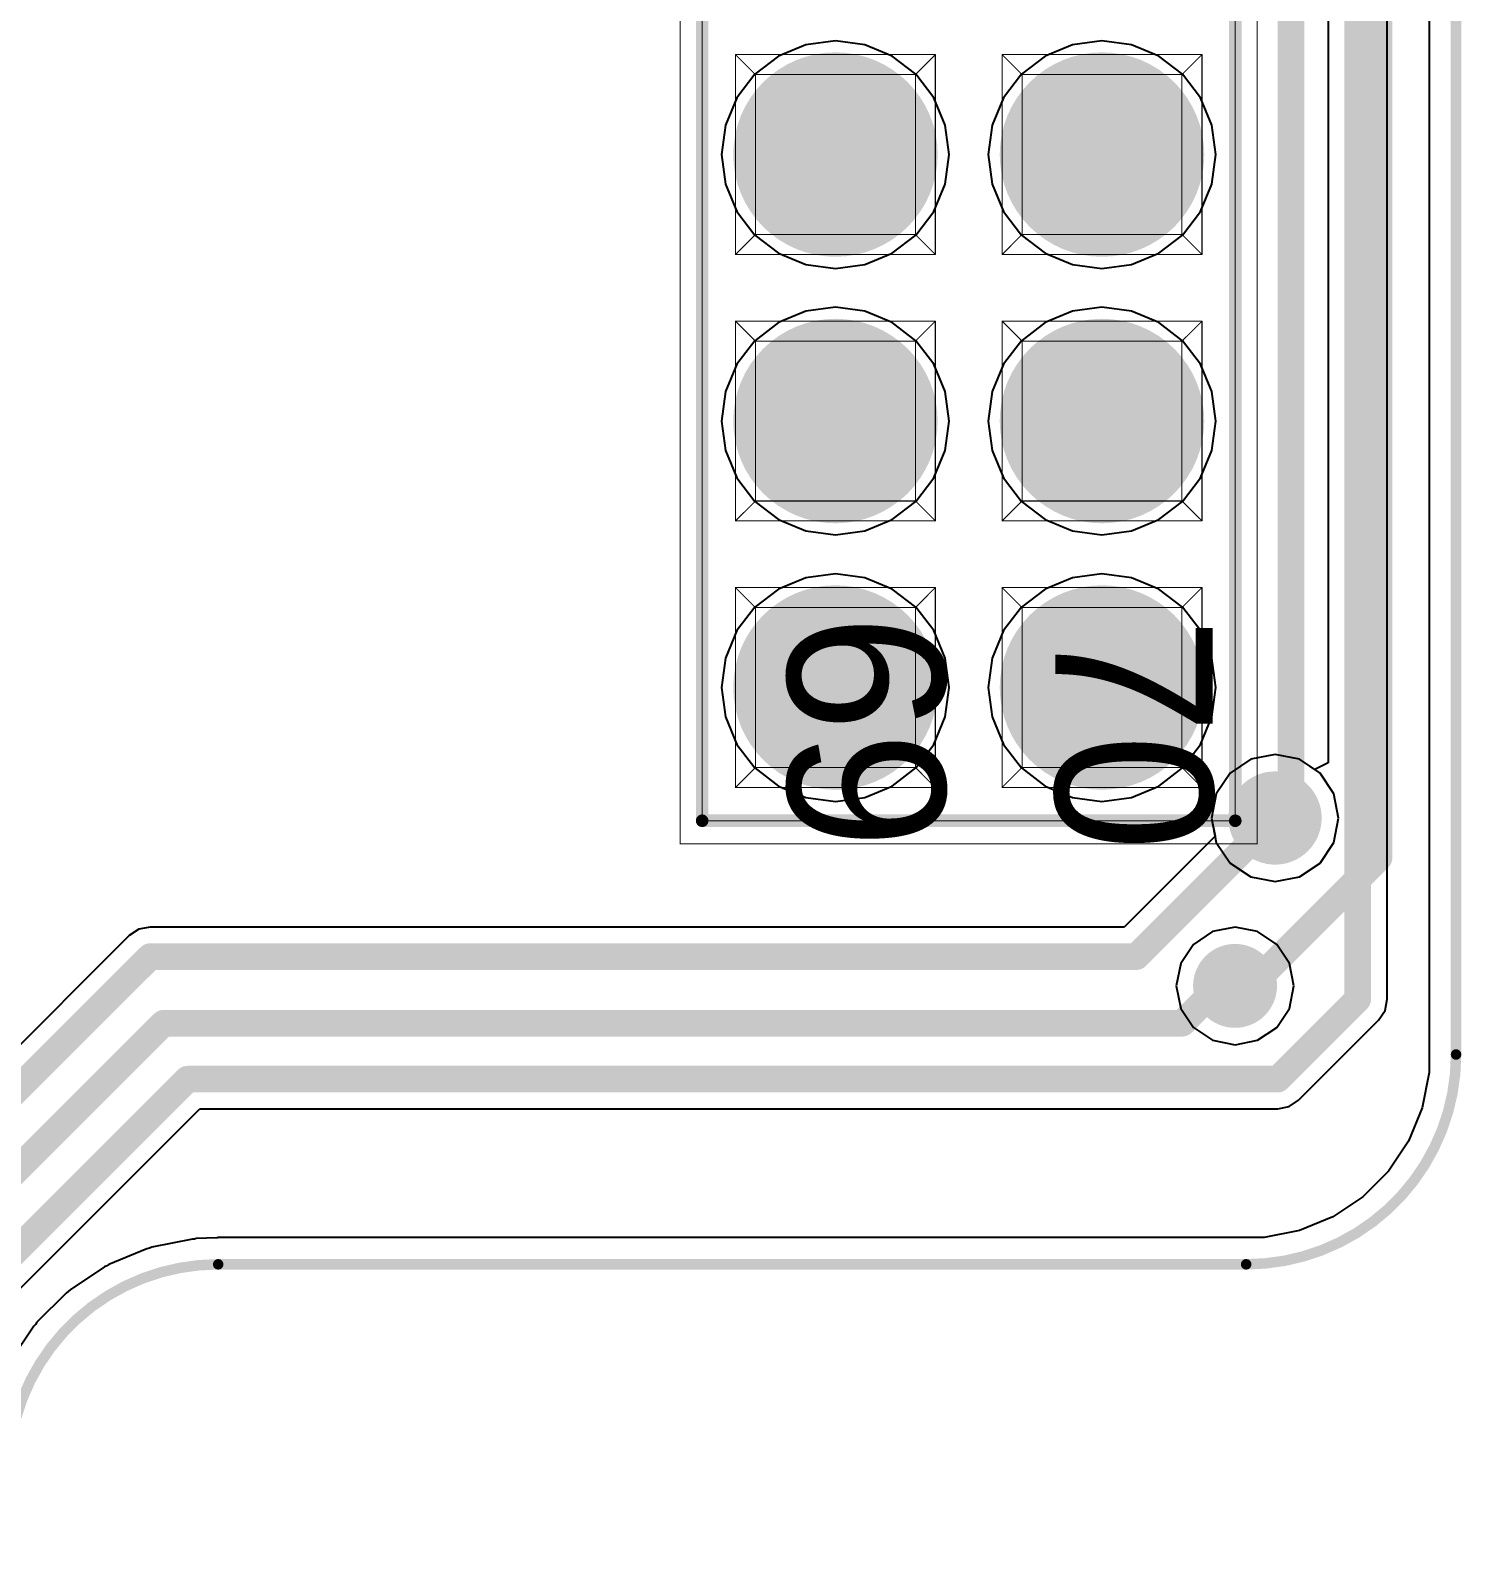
# Model space of a CAD drawing. Header units: millimetres. Extents: x 307 to 423, y 231 to 400.
# Drawn here: x 395.32 to 408.95, y 237.59 to 252.22 of the extents above; entities that cross this region are included whole.
import ezdxf

# ---------------------------------------------------------------- set-up
doc = ezdxf.new("R2010")
doc.units = ezdxf.units.MM
for name, color, linetype in [('BottomLayer', 5, 'Continuous'), ('BottomSolder', 6, 'Continuous'), ('Mechanical1', 6, 'Continuous'), ('Mechanical14', 56, 'Continuous'), ('Mechanical16', 56, 'Continuous'), ('MidLayer1', 16, 'Continuous'), ('MidLayer2', 76, 'Continuous'), ('MultiLayer', 9, 'Continuous'), ('PadHoleLayer', 156, 'Continuous'), ('TopLayer', 1, 'Continuous'), ('TopOverlay', 2, 'Continuous'), ('TopSolder', 216, 'Continuous'), ('ViaHoleLayer', 16, 'Continuous')]:
    doc.layers.add(name, color=color, linetype=linetype)

# ---------------------------------------------------------------- blocks, each defined once
blk = doc.blocks.new('CON_SAMTEC_TSW_135_07_X_D_467')
at = {"layer": 'BottomLayer', "const_width": 0.925}
for points in [[(37.638, 1.27, 1), (38.562, 1.27, 1)], [(40.178, 1.27, 1), (41.102, 1.27, 1)], [(42.718, 1.27, 1), (43.642, 1.27, 1)], [(37.638, -1.27, 1), (38.562, -1.27, 1)], [(40.178, -1.27, 1), (41.102, -1.27, 1)], [(42.718, -1.27, 1), (43.642, -1.27, 1)]]:
    blk.add_lwpolyline(points, format="xyb", close=True, dxfattribs=at)
at = {"layer": 'BottomSolder', "const_width": 0.975}
for points in [[(37.613, 1.27, 1), (38.587, 1.27, 1)], [(40.153, 1.27, 1), (41.127, 1.27, 1)], [(42.693, 1.27, 1), (43.667, 1.27, 1)], [(37.613, -1.27, 1), (38.587, -1.27, 1)], [(40.153, -1.27, 1), (41.127, -1.27, 1)], [(42.693, -1.27, 1), (43.667, -1.27, 1)]]:
    blk.add_lwpolyline(points, format="xyb", close=True, dxfattribs=at)
at = {"layer": 'Mechanical14', "const_width": 0.01}
for points in [[(44.45, 2.54), (-44.45, 2.54)], [(44.45, -2.54), (44.45, 2.54)], [(37.147, 0.318), (37.147, 2.223)], [(39.053, 2.223), (37.147, 2.223)], [(37.338, 2.032), (37.147, 2.223)], [(38.862, 2.032), (39.053, 2.223)], [(39.053, 0.318), (39.053, 2.223)], [(39.688, 0.318), (39.688, 2.223)], [(39.878, 2.032), (39.688, 2.223)], [(41.592, 2.223), (39.688, 2.223)], [(41.402, 2.032), (41.592, 2.223)], [(41.592, 0.318), (41.592, 2.223)], [(42.227, 0.318), (42.227, 2.223)], [(44.133, 2.223), (42.227, 2.223)], [(42.418, 2.032), (42.227, 2.223)], [(43.942, 2.032), (44.133, 2.223)], [(44.133, 0.318), (44.133, 2.223)], [(37.338, 0.508), (37.338, 2.032)], [(38.862, 2.032), (37.338, 2.032)], [(38.862, 0.508), (38.862, 2.032)], [(41.402, 2.032), (39.878, 2.032)], [(39.878, 0.508), (39.878, 2.032)], [(41.402, 0.508), (41.402, 2.032)], [(43.942, 2.032), (42.418, 2.032)], [(42.418, 0.508), (42.418, 2.032)], [(43.942, 0.508), (43.942, 2.032)], [(37.147, 0.318), (37.338, 0.508)], [(38.862, 0.508), (37.338, 0.508)], [(39.053, 0.318), (38.862, 0.508)], [(39.688, 0.318), (39.878, 0.508)], [(41.402, 0.508), (39.878, 0.508)], [(41.592, 0.318), (41.402, 0.508)], [(42.227, 0.318), (42.418, 0.508)], [(43.942, 0.508), (42.418, 0.508)], [(44.133, 0.318), (43.942, 0.508)], [(39.053, 0.318), (37.147, 0.318)], [(41.592, 0.318), (39.688, 0.318)], [(44.133, 0.318), (42.227, 0.318)], [(37.147, -2.223), (37.147, -0.318)], [(37.338, -0.508), (37.147, -0.318)], [(39.053, -0.318), (37.147, -0.318)], [(38.862, -0.508), (39.053, -0.318)], [(39.053, -2.223), (39.053, -0.318)], [(39.688, -2.223), (39.688, -0.318)], [(39.878, -0.508), (39.688, -0.318)], [(41.592, -0.318), (39.688, -0.318)], [(41.402, -0.508), (41.592, -0.318)], [(41.592, -2.223), (41.592, -0.318)], [(42.227, -2.223), (42.227, -0.318)], [(42.418, -0.508), (42.227, -0.318)], [(44.133, -0.318), (42.227, -0.318)], [(43.942, -0.508), (44.133, -0.318)], [(44.133, -2.223), (44.133, -0.318)], [(37.338, -2.032), (37.338, -0.508)], [(38.862, -0.508), (37.338, -0.508)], [(38.862, -2.032), (38.862, -0.508)], [(41.402, -0.508), (39.878, -0.508)], [(39.878, -2.032), (39.878, -0.508)], [(41.402, -2.032), (41.402, -0.508)], [(42.418, -2.032), (42.418, -0.508)], [(43.942, -0.508), (42.418, -0.508)], [(43.942, -2.032), (43.942, -0.508)], [(37.147, -2.223), (37.338, -2.032)], [(38.862, -2.032), (37.338, -2.032)], [(39.053, -2.223), (38.862, -2.032)], [(39.688, -2.223), (39.878, -2.032)], [(41.402, -2.032), (39.878, -2.032)], [(41.592, -2.223), (41.402, -2.032)], [(42.227, -2.223), (42.418, -2.032)], [(43.942, -2.032), (42.418, -2.032)], [(44.133, -2.223), (43.942, -2.032)], [(39.053, -2.223), (37.147, -2.223)], [(41.592, -2.223), (39.688, -2.223)], [(44.133, -2.223), (42.227, -2.223)], [(44.45, -2.54), (-44.45, -2.54)]]:
    blk.add_lwpolyline(points, dxfattribs=at)
at = {"layer": 'Mechanical14', "const_width": 0.005}
for points in [[(44.448, 2.54, 1), (44.452, 2.54, 1)], [(44.448, 2.54, 1), (44.452, 2.54, 1)], [(37.145, 2.223, 1), (37.15, 2.223, 1)], [(37.145, 2.223, 1), (37.15, 2.223, 1)], [(37.145, 2.223, 1), (37.15, 2.223, 1)], [(39.05, 2.223, 1), (39.055, 2.223, 1)], [(39.05, 2.223, 1), (39.055, 2.223, 1)], [(39.05, 2.223, 1), (39.055, 2.223, 1)], [(39.685, 2.223, 1), (39.69, 2.223, 1)], [(39.685, 2.223, 1), (39.69, 2.223, 1)], [(39.685, 2.223, 1), (39.69, 2.223, 1)], [(41.59, 2.223, 1), (41.595, 2.223, 1)], [(41.59, 2.223, 1), (41.595, 2.223, 1)], [(41.59, 2.223, 1), (41.595, 2.223, 1)], [(42.225, 2.223, 1), (42.23, 2.223, 1)], [(42.225, 2.223, 1), (42.23, 2.223, 1)], [(42.225, 2.223, 1), (42.23, 2.223, 1)], [(44.13, 2.223, 1), (44.135, 2.223, 1)], [(44.13, 2.223, 1), (44.135, 2.223, 1)], [(44.13, 2.223, 1), (44.135, 2.223, 1)], [(37.336, 2.032, 1), (37.34, 2.032, 1)], [(37.336, 2.032, 1), (37.34, 2.032, 1)], [(37.336, 2.032, 1), (37.34, 2.032, 1)], [(38.86, 2.032, 1), (38.864, 2.032, 1)], [(38.86, 2.032, 1), (38.864, 2.032, 1)], [(38.86, 2.032, 1), (38.864, 2.032, 1)], [(39.876, 2.032, 1), (39.88, 2.032, 1)], [(39.876, 2.032, 1), (39.88, 2.032, 1)], [(39.876, 2.032, 1), (39.88, 2.032, 1)], [(41.4, 2.032, 1), (41.404, 2.032, 1)], [(41.4, 2.032, 1), (41.404, 2.032, 1)], [(41.4, 2.032, 1), (41.404, 2.032, 1)], [(42.416, 2.032, 1), (42.42, 2.032, 1)], [(42.416, 2.032, 1), (42.42, 2.032, 1)], [(42.416, 2.032, 1), (42.42, 2.032, 1)], [(43.94, 2.032, 1), (43.944, 2.032, 1)], [(43.94, 2.032, 1), (43.944, 2.032, 1)], [(43.94, 2.032, 1), (43.944, 2.032, 1)], [(37.336, 0.508, 1), (37.34, 0.508, 1)], [(37.336, 0.508, 1), (37.34, 0.508, 1)], [(37.336, 0.508, 1), (37.34, 0.508, 1)], [(38.86, 0.508, 1), (38.864, 0.508, 1)], [(38.86, 0.508, 1), (38.864, 0.508, 1)], [(38.86, 0.508, 1), (38.864, 0.508, 1)], [(39.876, 0.508, 1), (39.88, 0.508, 1)], [(39.876, 0.508, 1), (39.88, 0.508, 1)], [(39.876, 0.508, 1), (39.88, 0.508, 1)], [(41.4, 0.508, 1), (41.404, 0.508, 1)], [(41.4, 0.508, 1), (41.404, 0.508, 1)], [(41.4, 0.508, 1), (41.404, 0.508, 1)], [(42.416, 0.508, 1), (42.42, 0.508, 1)], [(42.416, 0.508, 1), (42.42, 0.508, 1)], [(42.416, 0.508, 1), (42.42, 0.508, 1)], [(43.94, 0.508, 1), (43.944, 0.508, 1)], [(43.94, 0.508, 1), (43.944, 0.508, 1)], [(43.94, 0.508, 1), (43.944, 0.508, 1)], [(37.145, 0.318, 1), (37.15, 0.318, 1)], [(37.145, 0.318, 1), (37.15, 0.318, 1)], [(37.145, 0.318, 1), (37.15, 0.318, 1)], [(39.05, 0.318, 1), (39.055, 0.318, 1)], [(39.05, 0.318, 1), (39.055, 0.318, 1)], [(39.05, 0.318, 1), (39.055, 0.318, 1)], [(39.685, 0.318, 1), (39.69, 0.318, 1)], [(39.685, 0.318, 1), (39.69, 0.318, 1)], [(39.685, 0.318, 1), (39.69, 0.318, 1)], [(41.59, 0.318, 1), (41.595, 0.318, 1)], [(41.59, 0.318, 1), (41.595, 0.318, 1)], [(41.59, 0.318, 1), (41.595, 0.318, 1)], [(42.225, 0.318, 1), (42.23, 0.318, 1)], [(42.225, 0.318, 1), (42.23, 0.318, 1)], [(42.225, 0.318, 1), (42.23, 0.318, 1)], [(44.13, 0.318, 1), (44.135, 0.318, 1)], [(44.13, 0.318, 1), (44.135, 0.318, 1)], [(44.13, 0.318, 1), (44.135, 0.318, 1)], [(37.145, -0.318, 1), (37.15, -0.318, 1)], [(37.145, -0.318, 1), (37.15, -0.318, 1)], [(37.145, -0.318, 1), (37.15, -0.318, 1)], [(39.05, -0.318, 1), (39.055, -0.318, 1)], [(39.05, -0.318, 1), (39.055, -0.318, 1)], [(39.05, -0.318, 1), (39.055, -0.318, 1)], [(39.685, -0.318, 1), (39.69, -0.318, 1)], [(39.685, -0.318, 1), (39.69, -0.318, 1)], [(39.685, -0.318, 1), (39.69, -0.318, 1)], [(41.59, -0.318, 1), (41.595, -0.318, 1)], [(41.59, -0.318, 1), (41.595, -0.318, 1)], [(41.59, -0.318, 1), (41.595, -0.318, 1)], [(42.225, -0.318, 1), (42.23, -0.318, 1)], [(42.225, -0.318, 1), (42.23, -0.318, 1)], [(42.225, -0.318, 1), (42.23, -0.318, 1)], [(44.13, -0.318, 1), (44.135, -0.318, 1)], [(44.13, -0.318, 1), (44.135, -0.318, 1)], [(44.13, -0.318, 1), (44.135, -0.318, 1)], [(37.336, -0.508, 1), (37.34, -0.508, 1)], [(37.336, -0.508, 1), (37.34, -0.508, 1)], [(37.336, -0.508, 1), (37.34, -0.508, 1)], [(38.86, -0.508, 1), (38.864, -0.508, 1)], [(38.86, -0.508, 1), (38.864, -0.508, 1)], [(38.86, -0.508, 1), (38.864, -0.508, 1)], [(39.876, -0.508, 1), (39.88, -0.508, 1)], [(39.876, -0.508, 1), (39.88, -0.508, 1)], [(39.876, -0.508, 1), (39.88, -0.508, 1)], [(41.4, -0.508, 1), (41.404, -0.508, 1)], [(41.4, -0.508, 1), (41.404, -0.508, 1)], [(41.4, -0.508, 1), (41.404, -0.508, 1)], [(42.416, -0.508, 1), (42.42, -0.508, 1)], [(42.416, -0.508, 1), (42.42, -0.508, 1)], [(42.416, -0.508, 1), (42.42, -0.508, 1)], [(43.94, -0.508, 1), (43.944, -0.508, 1)], [(43.94, -0.508, 1), (43.944, -0.508, 1)], [(43.94, -0.508, 1), (43.944, -0.508, 1)], [(37.336, -2.032, 1), (37.34, -2.032, 1)], [(37.336, -2.032, 1), (37.34, -2.032, 1)], [(37.336, -2.032, 1), (37.34, -2.032, 1)], [(38.86, -2.032, 1), (38.864, -2.032, 1)], [(38.86, -2.032, 1), (38.864, -2.032, 1)], [(38.86, -2.032, 1), (38.864, -2.032, 1)], [(39.876, -2.032, 1), (39.88, -2.032, 1)], [(39.876, -2.032, 1), (39.88, -2.032, 1)], [(39.876, -2.032, 1), (39.88, -2.032, 1)], [(41.4, -2.032, 1), (41.404, -2.032, 1)], [(41.4, -2.032, 1), (41.404, -2.032, 1)], [(41.4, -2.032, 1), (41.404, -2.032, 1)], [(42.416, -2.032, 1), (42.42, -2.032, 1)], [(42.416, -2.032, 1), (42.42, -2.032, 1)], [(42.416, -2.032, 1), (42.42, -2.032, 1)], [(43.94, -2.032, 1), (43.944, -2.032, 1)], [(43.94, -2.032, 1), (43.944, -2.032, 1)], [(43.94, -2.032, 1), (43.944, -2.032, 1)], [(37.145, -2.223, 1), (37.15, -2.223, 1)], [(37.145, -2.223, 1), (37.15, -2.223, 1)], [(37.145, -2.223, 1), (37.15, -2.223, 1)], [(39.05, -2.223, 1), (39.055, -2.223, 1)], [(39.05, -2.223, 1), (39.055, -2.223, 1)], [(39.05, -2.223, 1), (39.055, -2.223, 1)], [(39.685, -2.223, 1), (39.69, -2.223, 1)], [(39.685, -2.223, 1), (39.69, -2.223, 1)], [(39.685, -2.223, 1), (39.69, -2.223, 1)], [(41.59, -2.223, 1), (41.595, -2.223, 1)], [(41.59, -2.223, 1), (41.595, -2.223, 1)], [(41.59, -2.223, 1), (41.595, -2.223, 1)], [(42.225, -2.223, 1), (42.23, -2.223, 1)], [(42.225, -2.223, 1), (42.23, -2.223, 1)], [(42.225, -2.223, 1), (42.23, -2.223, 1)], [(44.13, -2.223, 1), (44.135, -2.223, 1)], [(44.13, -2.223, 1), (44.135, -2.223, 1)], [(44.13, -2.223, 1), (44.135, -2.223, 1)], [(44.448, -2.54, 1), (44.452, -2.54, 1)], [(44.448, -2.54, 1), (44.452, -2.54, 1)]]:
    blk.add_lwpolyline(points, format="xyb", close=True, dxfattribs=at)
at = {"layer": 'Mechanical16', "const_width": 0.01}
for points in [[(44.67, 2.75), (-44.67, 2.75)], [(44.67, -2.75), (44.67, 2.75)], [(44.67, -2.75), (-44.67, -2.75)]]:
    blk.add_lwpolyline(points, dxfattribs=at)
at = {"layer": 'Mechanical16', "const_width": 0.005}
for points in [[(44.668, 2.75, 1), (44.672, 2.75, 1)], [(44.668, 2.75, 1), (44.672, 2.75, 1)], [(44.668, -2.75, 1), (44.672, -2.75, 1)], [(44.668, -2.75, 1), (44.672, -2.75, 1)]]:
    blk.add_lwpolyline(points, format="xyb", close=True, dxfattribs=at)
at = {"layer": 'MidLayer1', "const_width": 0.925}
for points in [[(37.638, 1.27, 1), (38.562, 1.27, 1)], [(40.178, 1.27, 1), (41.102, 1.27, 1)], [(42.718, 1.27, 1), (43.642, 1.27, 1)], [(37.638, -1.27, 1), (38.562, -1.27, 1)], [(40.178, -1.27, 1), (41.102, -1.27, 1)], [(42.718, -1.27, 1), (43.642, -1.27, 1)]]:
    blk.add_lwpolyline(points, format="xyb", close=True, dxfattribs=at)
at = {"layer": 'MidLayer2', "const_width": 0.925}
for points in [[(37.638, 1.27, 1), (38.562, 1.27, 1)], [(40.178, 1.27, 1), (41.102, 1.27, 1)], [(42.718, 1.27, 1), (43.642, 1.27, 1)], [(37.638, -1.27, 1), (38.562, -1.27, 1)], [(40.178, -1.27, 1), (41.102, -1.27, 1)], [(42.718, -1.27, 1), (43.642, -1.27, 1)]]:
    blk.add_lwpolyline(points, format="xyb", close=True, dxfattribs=at)
at = {"layer": 'MultiLayer', "const_width": 0.925}
for points in [[(37.638, 1.27, 1), (38.562, 1.27, 1)], [(40.178, 1.27, 1), (41.102, 1.27, 1)], [(42.718, 1.27, 1), (43.642, 1.27, 1)], [(37.638, -1.27, 1), (38.562, -1.27, 1)], [(40.178, -1.27, 1), (41.102, -1.27, 1)], [(42.718, -1.27, 1), (43.642, -1.27, 1)]]:
    blk.add_lwpolyline(points, format="xyb", close=True, dxfattribs=at)
at = {"layer": 'PadHoleLayer', "const_width": 0.5}
for points in [[(37.85, 1.27, 1), (38.35, 1.27, 1)], [(40.39, 1.27, 1), (40.89, 1.27, 1)], [(42.93, 1.27, 1), (43.43, 1.27, 1)], [(37.85, -1.27, 1), (38.35, -1.27, 1)], [(40.39, -1.27, 1), (40.89, -1.27, 1)], [(42.93, -1.27, 1), (43.43, -1.27, 1)]]:
    blk.add_lwpolyline(points, format="xyb", close=True, dxfattribs=at)
at = {"layer": 'TopLayer', "const_width": 0.925}
for points in [[(37.638, 1.27, 1), (38.562, 1.27, 1)], [(40.178, 1.27, 1), (41.102, 1.27, 1)], [(42.718, 1.27, 1), (43.642, 1.27, 1)], [(37.638, -1.27, 1), (38.562, -1.27, 1)], [(40.178, -1.27, 1), (41.102, -1.27, 1)], [(42.718, -1.27, 1), (43.642, -1.27, 1)]]:
    blk.add_lwpolyline(points, format="xyb", close=True, dxfattribs=at)
at = {"layer": 'TopOverlay', "const_width": 0.12}
for points in [[(44.45, 2.54), (-44.45, 2.54)], [(44.45, -2.54), (44.45, 2.54)], [(44.45, -2.54), (-44.45, -2.54)]]:
    blk.add_lwpolyline(points, dxfattribs=at)
at = {"layer": 'TopOverlay', "const_width": 0.06}
for points in [[(44.42, 2.54, 1), (44.48, 2.54, 1)], [(44.42, 2.54, 1), (44.48, 2.54, 1)], [(44.42, -2.54, 1), (44.48, -2.54, 1)], [(44.42, -2.54, 1), (44.48, -2.54, 1)]]:
    blk.add_lwpolyline(points, format="xyb", close=True, dxfattribs=at)
at = {"layer": 'TopSolder', "const_width": 0.975}
for points in [[(37.613, 1.27, 1), (38.587, 1.27, 1)], [(40.153, 1.27, 1), (41.127, 1.27, 1)], [(42.693, 1.27, 1), (43.667, 1.27, 1)], [(37.613, -1.27, 1), (38.587, -1.27, 1)], [(40.153, -1.27, 1), (41.127, -1.27, 1)], [(42.693, -1.27, 1), (43.667, -1.27, 1)]]:
    blk.add_lwpolyline(points, format="xyb", close=True, dxfattribs=at)
at = {"layer": 'Mechanical14'}
for s, p in [('70', (42.51, 0.825)), ('69', (42.485, -1.725))]:
    blk.add_text(s, height=1.5, dxfattribs=at).set_placement(p)

msp = doc.modelspace()

# ---------------------------------------------------------------- linework, layer by layer
at = {"layer": 'BottomLayer'}
for p, q in [((408.645, 362.036), (408.645, 242.463)), ((402.705, 252.088), (402.443, 251.98)), ((402.986, 252.125), (402.705, 252.088)), ((403.266, 252.088), (402.986, 252.125)), ((403.528, 251.98), (403.266, 252.088)), ((405.245, 252.088), (404.983, 251.98)), ((405.526, 252.125), (405.245, 252.088)), ((405.806, 252.088), (405.526, 252.125)), ((406.068, 251.98), (405.806, 252.088)), ((402.443, 251.98), (402.219, 251.807)), ((403.752, 251.807), (403.528, 251.98)), ((404.983, 251.98), (404.759, 251.807)), ((406.292, 251.807), (406.068, 251.98)), ((402.219, 251.807), (402.047, 251.583)), ((403.925, 251.583), (403.752, 251.807)), ((404.759, 251.807), (404.587, 251.583)), ((406.465, 251.583), (406.292, 251.807)), ((402.047, 251.583), (401.938, 251.321)), ((404.033, 251.321), (403.925, 251.583)), ((404.587, 251.583), (404.478, 251.321)), ((406.573, 251.321), (406.465, 251.583)), ((401.938, 251.321), (401.901, 251.041)), ((404.07, 251.041), (404.033, 251.321)), ((404.478, 251.321), (404.441, 251.041)), ((406.61, 251.041), (406.573, 251.321)), ((401.901, 251.041), (401.938, 250.76)), ((404.033, 250.76), (404.07, 251.041)), ((404.441, 251.041), (404.478, 250.76)), ((406.573, 250.76), (406.61, 251.041)), ((401.938, 250.76), (402.047, 250.499)), ((403.925, 250.499), (404.033, 250.76)), ((404.478, 250.76), (404.587, 250.499)), ((406.465, 250.499), (406.573, 250.76)), ((402.047, 250.499), (402.219, 250.274)), ((403.752, 250.274), (403.925, 250.499)), ((404.587, 250.499), (404.759, 250.274)), ((406.292, 250.274), (406.465, 250.499)), ((402.219, 250.274), (402.443, 250.102)), ((403.528, 250.102), (403.752, 250.274)), ((404.759, 250.274), (404.983, 250.102)), ((406.068, 250.102), (406.292, 250.274)), ((402.443, 250.102), (402.705, 249.993)), ((402.705, 249.993), (402.986, 249.956)), ((402.986, 249.956), (403.266, 249.993)), ((403.266, 249.993), (403.528, 250.102)), ((404.983, 250.102), (405.245, 249.993)), ((405.245, 249.993), (405.526, 249.956)), ((405.526, 249.956), (405.806, 249.993)), ((405.806, 249.993), (406.068, 250.102)), ((402.705, 249.548), (402.443, 249.44)), ((402.986, 249.585), (402.705, 249.548)), ((403.266, 249.548), (402.986, 249.585)), ((403.528, 249.44), (403.266, 249.548)), ((405.245, 249.548), (404.983, 249.44)), ((405.526, 249.585), (405.245, 249.548)), ((405.806, 249.548), (405.526, 249.585)), ((406.068, 249.44), (405.806, 249.548)), ((402.443, 249.44), (402.219, 249.267)), ((403.752, 249.267), (403.528, 249.44)), ((404.983, 249.44), (404.759, 249.267)), ((406.292, 249.267), (406.068, 249.44)), ((402.219, 249.267), (402.047, 249.043)), ((403.925, 249.043), (403.752, 249.267)), ((404.759, 249.267), (404.587, 249.043)), ((406.465, 249.043), (406.292, 249.267)), ((402.047, 249.043), (401.938, 248.781)), ((404.033, 248.781), (403.925, 249.043)), ((404.587, 249.043), (404.478, 248.781)), ((406.573, 248.781), (406.465, 249.043)), ((401.938, 248.781), (401.901, 248.501)), ((404.07, 248.501), (404.033, 248.781)), ((404.478, 248.781), (404.441, 248.501)), ((406.61, 248.501), (406.573, 248.781)), ((401.901, 248.501), (401.938, 248.22)), ((404.033, 248.22), (404.07, 248.501)), ((404.441, 248.501), (404.478, 248.22)), ((406.573, 248.22), (406.61, 248.501)), ((401.938, 248.22), (402.047, 247.959)), ((403.925, 247.959), (404.033, 248.22)), ((404.478, 248.22), (404.587, 247.959)), ((406.465, 247.959), (406.573, 248.22)), ((402.047, 247.959), (402.219, 247.734)), ((403.752, 247.734), (403.925, 247.959)), ((404.587, 247.959), (404.759, 247.734)), ((406.292, 247.734), (406.465, 247.959)), ((402.219, 247.734), (402.443, 247.562)), ((403.528, 247.562), (403.752, 247.734)), ((404.759, 247.734), (404.983, 247.562)), ((406.068, 247.562), (406.292, 247.734)), ((402.443, 247.562), (402.705, 247.453)), ((403.266, 247.453), (403.528, 247.562)), ((404.983, 247.562), (405.245, 247.453)), ((405.806, 247.453), (406.068, 247.562)), ((402.705, 247.453), (402.986, 247.416)), ((402.986, 247.416), (403.266, 247.453)), ((405.245, 247.453), (405.526, 247.416)), ((405.526, 247.416), (405.806, 247.453)), ((402.705, 247.008), (402.443, 246.9)), ((402.986, 247.045), (402.705, 247.008)), ((403.266, 247.008), (402.986, 247.045)), ((403.528, 246.9), (403.266, 247.008)), ((405.245, 247.008), (404.983, 246.9)), ((405.526, 247.045), (405.245, 247.008)), ((405.806, 247.008), (405.526, 247.045)), ((406.068, 246.9), (405.806, 247.008)), ((402.443, 246.9), (402.219, 246.727)), ((403.752, 246.727), (403.528, 246.9)), ((404.983, 246.9), (404.759, 246.727)), ((406.292, 246.727), (406.068, 246.9)), ((402.219, 246.727), (402.047, 246.503)), ((403.925, 246.503), (403.752, 246.727)), ((404.759, 246.727), (404.587, 246.503)), ((406.465, 246.503), (406.292, 246.727)), ((402.047, 246.503), (401.938, 246.241)), ((404.033, 246.241), (403.925, 246.503)), ((404.587, 246.503), (404.478, 246.241)), ((406.573, 246.241), (406.465, 246.503)), ((401.938, 246.241), (401.901, 245.961)), ((404.07, 245.961), (404.033, 246.241)), ((404.478, 246.241), (404.441, 245.961)), ((406.61, 245.961), (406.573, 246.241)), ((401.901, 245.961), (401.938, 245.68)), ((404.033, 245.68), (404.07, 245.961)), ((404.441, 245.961), (404.478, 245.68)), ((406.573, 245.68), (406.61, 245.961)), ((401.938, 245.68), (402.047, 245.419)), ((403.925, 245.419), (404.033, 245.68)), ((404.478, 245.68), (404.587, 245.419)), ((406.465, 245.419), (406.573, 245.68)), ((402.047, 245.419), (402.219, 245.194)), ((403.752, 245.194), (403.925, 245.419)), ((404.587, 245.419), (404.759, 245.194)), ((406.292, 245.194), (406.465, 245.419)), ((407.175, 245.323), (406.943, 245.277)), ((407.407, 245.277), (407.175, 245.323)), ((402.219, 245.194), (402.443, 245.022)), ((403.528, 245.022), (403.752, 245.194)), ((404.759, 245.194), (404.983, 245.022)), ((406.068, 245.022), (406.292, 245.194)), ((406.943, 245.277), (406.747, 245.145)), ((407.604, 245.145), (407.407, 245.277)), ((402.443, 245.022), (402.705, 244.913)), ((403.266, 244.913), (403.528, 245.022)), ((404.983, 245.022), (405.245, 244.913)), ((405.806, 244.913), (406.068, 245.022)), ((406.747, 245.145), (406.615, 244.949)), ((407.735, 244.949), (407.604, 245.145)), ((402.705, 244.913), (402.986, 244.876)), ((402.986, 244.876), (403.266, 244.913)), ((405.245, 244.913), (405.526, 244.876)), ((405.526, 244.876), (405.806, 244.913)), ((406.615, 244.949), (406.569, 244.717)), ((407.781, 244.717), (407.735, 244.949)), ((406.569, 244.717), (406.615, 244.485)), ((407.735, 244.485), (407.781, 244.717)), ((406.615, 244.485), (406.747, 244.288)), ((407.604, 244.288), (407.735, 244.485)), ((406.747, 244.288), (406.943, 244.157)), ((407.407, 244.157), (407.604, 244.288)), ((406.943, 244.157), (407.175, 244.111)), ((407.175, 244.111), (407.407, 244.157)), ((406.58, 243.635), (406.398, 243.513)), ((406.794, 243.677), (406.58, 243.635)), ((407.009, 243.635), (406.794, 243.677)), ((407.191, 243.513), (407.009, 243.635)), ((406.398, 243.513), (406.276, 243.331)), ((407.312, 243.331), (407.191, 243.513)), ((406.276, 243.331), (406.233, 243.117)), ((407.355, 243.117), (407.312, 243.331)), ((406.233, 243.117), (406.276, 242.902)), ((407.312, 242.902), (407.355, 243.117)), ((406.276, 242.902), (406.398, 242.72)), ((407.191, 242.72), (407.312, 242.902)), ((406.398, 242.72), (406.58, 242.599)), ((407.009, 242.599), (407.191, 242.72)), ((406.58, 242.599), (406.794, 242.556)), ((406.794, 242.556), (407.009, 242.599)), ((408.645, 242.463), (408.645, 242.291)), ((408.645, 242.291), (408.578, 241.954)), ((408.578, 241.954), (408.446, 241.636)), ((408.446, 241.636), (408.255, 241.35)), ((408.255, 241.35), (408.012, 241.107)), ((408.012, 241.107), (407.727, 240.916)), ((407.727, 240.916), (407.409, 240.785)), ((407.409, 240.785), (407.072, 240.718)), ((396.473, 240.627), (396.45, 240.617)), ((396.858, 240.703), (396.473, 240.627)), ((396.877, 240.703), (396.858, 240.703)), ((396.895, 240.708), (396.877, 240.703)), ((397.091, 240.717), (396.895, 240.708)), ((397.097, 240.716), (397.091, 240.717)), ((397.104, 240.718), (397.097, 240.716)), ((407.072, 240.718), (397.104, 240.718)), ((396.425, 240.612), (396.063, 240.462)), ((396.45, 240.617), (396.425, 240.612)), ((396.019, 240.439), (395.693, 240.221)), ((396.042, 240.448), (396.019, 240.439)), ((396.063, 240.462), (396.042, 240.448)), ((395.655, 240.189), (395.377, 239.912)), ((395.675, 240.203), (395.655, 240.189)), ((395.693, 240.221), (395.675, 240.203)), ((395.377, 239.912), (395.363, 239.891)), ((395.346, 239.873), (395.128, 239.547)), ((395.363, 239.891), (395.346, 239.873))]:
    msp.add_line(p, q, dxfattribs=at)
for points, const_width in [([(406.953, 244.717, 1), (407.397, 244.717, 1)], 0.445), ([(406.594, 243.117, 1), (406.994, 243.117, 1)], 0.4)]:
    msp.add_lwpolyline(points, format="xyb", close=True, dxfattribs=dict(at, const_width=const_width))
at = {"layer": 'Mechanical1', "const_width": 0.1}
for points in [[(408.9, 242.463), (408.9, 362.036)], [(397.104, 240.463), (406.9, 240.463)]]:
    msp.add_lwpolyline(points, dxfattribs=at)
for points in [[(408.9, 242.463, -0.414214), (406.9, 240.463)], [(395.104, 238.463, -0.414214), (397.104, 240.463)]]:
    msp.add_lwpolyline(points, format="xyb", dxfattribs=at)
at = {"layer": 'Mechanical1', "const_width": 0.05}
for points in [[(408.875, 242.463, 1), (408.925, 242.463, 1)], [(408.875, 242.463, 1), (408.925, 242.463, 1)], [(397.079, 240.463, 1), (397.129, 240.463, 1)], [(397.079, 240.463, 1), (397.129, 240.463, 1)], [(406.875, 240.463, 1), (406.925, 240.463, 1)], [(406.875, 240.463, 1), (406.925, 240.463, 1)]]:
    msp.add_lwpolyline(points, format="xyb", close=True, dxfattribs=at)
at = {"layer": 'MidLayer1'}
for p, q in [((408.645, 362.036), (408.645, 242.463)), ((402.705, 252.088), (402.443, 251.98)), ((402.986, 252.125), (402.705, 252.088)), ((403.266, 252.088), (402.986, 252.125)), ((403.528, 251.98), (403.266, 252.088)), ((405.245, 252.088), (404.983, 251.98)), ((405.526, 252.125), (405.245, 252.088)), ((405.806, 252.088), (405.526, 252.125)), ((406.068, 251.98), (405.806, 252.088)), ((402.443, 251.98), (402.219, 251.807)), ((403.752, 251.807), (403.528, 251.98)), ((404.983, 251.98), (404.759, 251.807)), ((406.292, 251.807), (406.068, 251.98)), ((402.219, 251.807), (402.047, 251.583)), ((403.925, 251.583), (403.752, 251.807)), ((404.759, 251.807), (404.587, 251.583)), ((406.465, 251.583), (406.292, 251.807)), ((402.047, 251.583), (401.938, 251.321)), ((404.033, 251.321), (403.925, 251.583)), ((404.587, 251.583), (404.478, 251.321)), ((406.573, 251.321), (406.465, 251.583)), ((401.938, 251.321), (401.901, 251.041)), ((404.07, 251.041), (404.033, 251.321)), ((404.478, 251.321), (404.441, 251.041)), ((406.61, 251.041), (406.573, 251.321)), ((401.901, 251.041), (401.938, 250.76)), ((404.033, 250.76), (404.07, 251.041)), ((404.441, 251.041), (404.478, 250.76)), ((406.573, 250.76), (406.61, 251.041)), ((401.938, 250.76), (402.047, 250.499)), ((403.925, 250.499), (404.033, 250.76)), ((404.478, 250.76), (404.587, 250.499)), ((406.465, 250.499), (406.573, 250.76)), ((402.047, 250.499), (402.219, 250.274)), ((403.752, 250.274), (403.925, 250.499)), ((404.587, 250.499), (404.759, 250.274)), ((406.292, 250.274), (406.465, 250.499)), ((402.219, 250.274), (402.443, 250.102)), ((403.528, 250.102), (403.752, 250.274)), ((404.759, 250.274), (404.983, 250.102)), ((406.068, 250.102), (406.292, 250.274)), ((402.443, 250.102), (402.705, 249.993)), ((402.705, 249.993), (402.986, 249.956)), ((402.986, 249.956), (403.266, 249.993)), ((403.266, 249.993), (403.528, 250.102)), ((404.983, 250.102), (405.245, 249.993)), ((405.245, 249.993), (405.526, 249.956)), ((405.526, 249.956), (405.806, 249.993)), ((405.806, 249.993), (406.068, 250.102)), ((402.705, 249.548), (402.443, 249.44)), ((402.986, 249.585), (402.705, 249.548)), ((403.266, 249.548), (402.986, 249.585)), ((403.528, 249.44), (403.266, 249.548)), ((405.245, 249.548), (404.983, 249.44)), ((405.526, 249.585), (405.245, 249.548)), ((405.806, 249.548), (405.526, 249.585)), ((406.068, 249.44), (405.806, 249.548)), ((402.443, 249.44), (402.219, 249.267)), ((403.752, 249.267), (403.528, 249.44)), ((404.983, 249.44), (404.759, 249.267)), ((406.292, 249.267), (406.068, 249.44)), ((402.219, 249.267), (402.047, 249.043)), ((403.925, 249.043), (403.752, 249.267)), ((404.759, 249.267), (404.587, 249.043)), ((406.465, 249.043), (406.292, 249.267)), ((402.047, 249.043), (401.938, 248.781)), ((404.033, 248.781), (403.925, 249.043)), ((404.587, 249.043), (404.478, 248.781)), ((406.573, 248.781), (406.465, 249.043)), ((401.938, 248.781), (401.901, 248.501)), ((404.07, 248.501), (404.033, 248.781)), ((404.478, 248.781), (404.441, 248.501)), ((406.61, 248.501), (406.573, 248.781)), ((401.901, 248.501), (401.938, 248.22)), ((404.033, 248.22), (404.07, 248.501)), ((404.441, 248.501), (404.478, 248.22)), ((406.573, 248.22), (406.61, 248.501)), ((401.938, 248.22), (402.047, 247.959)), ((403.925, 247.959), (404.033, 248.22)), ((404.478, 248.22), (404.587, 247.959)), ((406.465, 247.959), (406.573, 248.22)), ((402.047, 247.959), (402.219, 247.734)), ((403.752, 247.734), (403.925, 247.959)), ((404.587, 247.959), (404.759, 247.734)), ((406.292, 247.734), (406.465, 247.959)), ((402.219, 247.734), (402.443, 247.562)), ((403.528, 247.562), (403.752, 247.734)), ((404.759, 247.734), (404.983, 247.562)), ((406.068, 247.562), (406.292, 247.734)), ((402.443, 247.562), (402.705, 247.453)), ((403.266, 247.453), (403.528, 247.562)), ((404.983, 247.562), (405.245, 247.453)), ((405.806, 247.453), (406.068, 247.562)), ((402.705, 247.453), (402.986, 247.416)), ((402.986, 247.416), (403.266, 247.453)), ((405.245, 247.453), (405.526, 247.416)), ((405.526, 247.416), (405.806, 247.453)), ((402.705, 247.008), (402.443, 246.9)), ((402.986, 247.045), (402.705, 247.008)), ((403.266, 247.008), (402.986, 247.045)), ((403.528, 246.9), (403.266, 247.008)), ((405.245, 247.008), (404.983, 246.9)), ((405.526, 247.045), (405.245, 247.008)), ((405.806, 247.008), (405.526, 247.045)), ((406.068, 246.9), (405.806, 247.008)), ((402.443, 246.9), (402.219, 246.727)), ((403.752, 246.727), (403.528, 246.9)), ((404.983, 246.9), (404.759, 246.727)), ((406.292, 246.727), (406.068, 246.9)), ((402.219, 246.727), (402.047, 246.503)), ((403.925, 246.503), (403.752, 246.727)), ((404.759, 246.727), (404.587, 246.503)), ((406.465, 246.503), (406.292, 246.727)), ((402.047, 246.503), (401.938, 246.241)), ((404.033, 246.241), (403.925, 246.503)), ((404.587, 246.503), (404.478, 246.241)), ((406.573, 246.241), (406.465, 246.503)), ((401.938, 246.241), (401.901, 245.961)), ((404.07, 245.961), (404.033, 246.241)), ((404.478, 246.241), (404.441, 245.961)), ((406.61, 245.961), (406.573, 246.241)), ((401.901, 245.961), (401.938, 245.68)), ((404.033, 245.68), (404.07, 245.961)), ((404.441, 245.961), (404.478, 245.68)), ((406.573, 245.68), (406.61, 245.961)), ((401.938, 245.68), (402.047, 245.419)), ((403.925, 245.419), (404.033, 245.68)), ((404.478, 245.68), (404.587, 245.419)), ((406.465, 245.419), (406.573, 245.68)), ((402.047, 245.419), (402.219, 245.194)), ((403.752, 245.194), (403.925, 245.419)), ((404.587, 245.419), (404.759, 245.194)), ((406.292, 245.194), (406.465, 245.419)), ((407.175, 245.323), (406.943, 245.277)), ((407.407, 245.277), (407.175, 245.323)), ((402.219, 245.194), (402.443, 245.022)), ((403.528, 245.022), (403.752, 245.194)), ((404.759, 245.194), (404.983, 245.022)), ((406.068, 245.022), (406.292, 245.194)), ((406.943, 245.277), (406.747, 245.145)), ((407.604, 245.145), (407.407, 245.277)), ((402.443, 245.022), (402.705, 244.913)), ((403.266, 244.913), (403.528, 245.022)), ((404.983, 245.022), (405.245, 244.913)), ((405.806, 244.913), (406.068, 245.022)), ((406.747, 245.145), (406.615, 244.949)), ((407.735, 244.949), (407.604, 245.145)), ((402.705, 244.913), (402.986, 244.876)), ((402.986, 244.876), (403.266, 244.913)), ((405.245, 244.913), (405.526, 244.876)), ((405.526, 244.876), (405.806, 244.913)), ((406.615, 244.949), (406.569, 244.717)), ((407.781, 244.717), (407.735, 244.949)), ((406.569, 244.717), (406.615, 244.485)), ((407.735, 244.485), (407.781, 244.717)), ((406.615, 244.485), (406.747, 244.288)), ((407.604, 244.288), (407.735, 244.485)), ((406.747, 244.288), (406.943, 244.157)), ((407.407, 244.157), (407.604, 244.288)), ((406.943, 244.157), (407.175, 244.111)), ((407.175, 244.111), (407.407, 244.157)), ((406.58, 243.635), (406.398, 243.513)), ((406.794, 243.677), (406.58, 243.635)), ((407.009, 243.635), (406.794, 243.677)), ((407.191, 243.513), (407.009, 243.635)), ((406.398, 243.513), (406.276, 243.331)), ((407.312, 243.331), (407.191, 243.513)), ((406.276, 243.331), (406.233, 243.117)), ((407.355, 243.117), (407.312, 243.331)), ((406.233, 243.117), (406.276, 242.902)), ((407.312, 242.902), (407.355, 243.117)), ((406.276, 242.902), (406.398, 242.72)), ((407.191, 242.72), (407.312, 242.902)), ((406.398, 242.72), (406.58, 242.599)), ((407.009, 242.599), (407.191, 242.72)), ((406.58, 242.599), (406.794, 242.556)), ((406.794, 242.556), (407.009, 242.599)), ((408.645, 242.463), (408.645, 242.291)), ((408.645, 242.291), (408.578, 241.954)), ((408.578, 241.954), (408.446, 241.636)), ((408.446, 241.636), (408.255, 241.35)), ((408.255, 241.35), (408.012, 241.107)), ((408.012, 241.107), (407.727, 240.916)), ((407.727, 240.916), (407.409, 240.785)), ((407.409, 240.785), (407.072, 240.718)), ((396.473, 240.627), (396.45, 240.617)), ((396.858, 240.703), (396.473, 240.627)), ((396.877, 240.703), (396.858, 240.703)), ((396.895, 240.708), (396.877, 240.703)), ((397.091, 240.717), (396.895, 240.708)), ((397.097, 240.716), (397.091, 240.717)), ((397.104, 240.718), (397.097, 240.716)), ((407.072, 240.718), (397.104, 240.718)), ((396.425, 240.612), (396.063, 240.462)), ((396.45, 240.617), (396.425, 240.612)), ((396.019, 240.439), (395.693, 240.221)), ((396.042, 240.448), (396.019, 240.439)), ((396.063, 240.462), (396.042, 240.448)), ((395.655, 240.189), (395.377, 239.912)), ((395.675, 240.203), (395.655, 240.189)), ((395.693, 240.221), (395.675, 240.203)), ((395.377, 239.912), (395.363, 239.891)), ((395.346, 239.873), (395.128, 239.547)), ((395.363, 239.891), (395.346, 239.873))]:
    msp.add_line(p, q, dxfattribs=at)
for points, const_width in [([(406.953, 244.717, 1), (407.397, 244.717, 1)], 0.445), ([(406.594, 243.117, 1), (406.994, 243.117, 1)], 0.4)]:
    msp.add_lwpolyline(points, format="xyb", close=True, dxfattribs=dict(at, const_width=const_width))
at = {"layer": 'MidLayer2', "const_width": 0.254}
for points in [[(408.166, 244.336), (408.166, 326.302)], [(407.328, 244.866), (407.328, 283.492)], [(407.175, 244.717), (407.324, 244.866)], [(407.324, 244.866), (407.328, 244.866)], [(407.051, 243.221), (408.166, 244.336)], [(406.743, 242.918), (407.046, 243.221)], [(407.046, 243.221), (407.051, 243.221)]]:
    msp.add_lwpolyline(points, dxfattribs=at)
at = {"layer": 'MidLayer2'}
for points, const_width in [([(406.953, 244.717, 1), (407.397, 244.717, 1)], 0.445), ([(407.26, 244.866, 1), (407.387, 244.866, 1)], 0.127), ([(407.26, 244.866, 1), (407.387, 244.866, 1)], 0.127), ([(407.264, 244.866, 1), (407.391, 244.866, 1)], 0.127), ([(407.264, 244.866, 1), (407.391, 244.866, 1)], 0.127), ([(407.112, 244.717, 1), (407.239, 244.717, 1)], 0.127), ([(408.102, 244.336, 1), (408.229, 244.336, 1)], 0.127), ([(408.102, 244.336, 1), (408.229, 244.336, 1)], 0.127), ([(406.594, 243.117, 1), (406.994, 243.117, 1)], 0.4), ([(406.983, 243.221, 1), (407.11, 243.221, 1)], 0.127), ([(406.983, 243.221, 1), (407.11, 243.221, 1)], 0.127), ([(406.988, 243.221, 1), (407.115, 243.221, 1)], 0.127), ([(406.988, 243.221, 1), (407.115, 243.221, 1)], 0.127), ([(406.68, 242.918, 1), (406.807, 242.918, 1)], 0.127)]:
    msp.add_lwpolyline(points, format="xyb", close=True, dxfattribs=dict(at, const_width=const_width))
at = {"layer": 'MultiLayer'}
for points, const_width in [([(406.953, 244.717, 1), (407.397, 244.717, 1)], 0.445), ([(406.594, 243.117, 1), (406.994, 243.117, 1)], 0.4)]:
    msp.add_lwpolyline(points, format="xyb", close=True, dxfattribs=dict(at, const_width=const_width))
at = {"layer": 'TopLayer'}
for p, q in [((408.645, 362.036), (408.645, 242.463)), ((408.245, 242.99), (408.245, 349.953)), ((407.68, 277.948), (407.68, 245.242)), ((402.705, 252.088), (402.443, 251.98)), ((402.986, 252.125), (402.705, 252.088)), ((403.266, 252.088), (402.986, 252.125)), ((403.528, 251.98), (403.266, 252.088)), ((405.245, 252.088), (404.983, 251.98)), ((405.526, 252.125), (405.245, 252.088)), ((405.806, 252.088), (405.526, 252.125)), ((406.068, 251.98), (405.806, 252.088)), ((402.443, 251.98), (402.219, 251.807)), ((403.752, 251.807), (403.528, 251.98)), ((404.983, 251.98), (404.759, 251.807)), ((406.292, 251.807), (406.068, 251.98)), ((402.219, 251.807), (402.047, 251.583)), ((403.925, 251.583), (403.752, 251.807)), ((404.759, 251.807), (404.587, 251.583)), ((406.465, 251.583), (406.292, 251.807)), ((402.047, 251.583), (401.938, 251.321)), ((404.033, 251.321), (403.925, 251.583)), ((404.587, 251.583), (404.478, 251.321)), ((406.573, 251.321), (406.465, 251.583)), ((401.938, 251.321), (401.901, 251.041)), ((404.07, 251.041), (404.033, 251.321)), ((404.478, 251.321), (404.441, 251.041)), ((406.61, 251.041), (406.573, 251.321)), ((401.901, 251.041), (401.938, 250.76)), ((404.033, 250.76), (404.07, 251.041)), ((404.441, 251.041), (404.478, 250.76)), ((406.573, 250.76), (406.61, 251.041)), ((401.938, 250.76), (402.047, 250.499)), ((403.925, 250.499), (404.033, 250.76)), ((404.478, 250.76), (404.587, 250.499)), ((406.465, 250.499), (406.573, 250.76)), ((402.047, 250.499), (402.219, 250.274)), ((403.752, 250.274), (403.925, 250.499)), ((404.587, 250.499), (404.759, 250.274)), ((406.292, 250.274), (406.465, 250.499)), ((402.219, 250.274), (402.443, 250.102)), ((403.528, 250.102), (403.752, 250.274)), ((404.759, 250.274), (404.983, 250.102)), ((406.068, 250.102), (406.292, 250.274)), ((402.443, 250.102), (402.705, 249.993)), ((402.705, 249.993), (402.986, 249.956)), ((402.986, 249.956), (403.266, 249.993)), ((403.266, 249.993), (403.528, 250.102)), ((404.983, 250.102), (405.245, 249.993)), ((405.245, 249.993), (405.526, 249.956)), ((405.526, 249.956), (405.806, 249.993)), ((405.806, 249.993), (406.068, 250.102)), ((402.705, 249.548), (402.443, 249.44)), ((402.986, 249.585), (402.705, 249.548)), ((403.266, 249.548), (402.986, 249.585)), ((403.528, 249.44), (403.266, 249.548)), ((405.245, 249.548), (404.983, 249.44)), ((405.526, 249.585), (405.245, 249.548)), ((405.806, 249.548), (405.526, 249.585)), ((406.068, 249.44), (405.806, 249.548)), ((402.443, 249.44), (402.219, 249.267)), ((403.752, 249.267), (403.528, 249.44)), ((404.983, 249.44), (404.759, 249.267)), ((406.292, 249.267), (406.068, 249.44)), ((402.219, 249.267), (402.047, 249.043)), ((403.925, 249.043), (403.752, 249.267)), ((404.759, 249.267), (404.587, 249.043)), ((406.465, 249.043), (406.292, 249.267)), ((402.047, 249.043), (401.938, 248.781)), ((404.033, 248.781), (403.925, 249.043)), ((404.587, 249.043), (404.478, 248.781)), ((406.573, 248.781), (406.465, 249.043)), ((401.938, 248.781), (401.901, 248.501)), ((404.07, 248.501), (404.033, 248.781)), ((404.478, 248.781), (404.441, 248.501)), ((406.61, 248.501), (406.573, 248.781)), ((401.901, 248.501), (401.938, 248.22)), ((404.033, 248.22), (404.07, 248.501)), ((404.441, 248.501), (404.478, 248.22)), ((406.573, 248.22), (406.61, 248.501)), ((401.938, 248.22), (402.047, 247.959)), ((403.925, 247.959), (404.033, 248.22)), ((404.478, 248.22), (404.587, 247.959)), ((406.465, 247.959), (406.573, 248.22)), ((402.047, 247.959), (402.219, 247.734)), ((403.752, 247.734), (403.925, 247.959)), ((404.587, 247.959), (404.759, 247.734)), ((406.292, 247.734), (406.465, 247.959)), ((402.219, 247.734), (402.443, 247.562)), ((403.528, 247.562), (403.752, 247.734)), ((404.759, 247.734), (404.983, 247.562)), ((406.068, 247.562), (406.292, 247.734)), ((402.443, 247.562), (402.705, 247.453)), ((403.266, 247.453), (403.528, 247.562)), ((404.983, 247.562), (405.245, 247.453)), ((405.806, 247.453), (406.068, 247.562)), ((402.705, 247.453), (402.986, 247.416)), ((402.986, 247.416), (403.266, 247.453)), ((405.245, 247.453), (405.526, 247.416)), ((405.526, 247.416), (405.806, 247.453)), ((402.705, 247.008), (402.443, 246.9)), ((402.986, 247.045), (402.705, 247.008)), ((403.266, 247.008), (402.986, 247.045)), ((403.528, 246.9), (403.266, 247.008)), ((405.245, 247.008), (404.983, 246.9)), ((405.526, 247.045), (405.245, 247.008)), ((405.806, 247.008), (405.526, 247.045)), ((406.068, 246.9), (405.806, 247.008)), ((402.443, 246.9), (402.219, 246.727)), ((403.752, 246.727), (403.528, 246.9)), ((404.983, 246.9), (404.759, 246.727)), ((406.292, 246.727), (406.068, 246.9)), ((402.219, 246.727), (402.047, 246.503)), ((403.925, 246.503), (403.752, 246.727)), ((404.759, 246.727), (404.587, 246.503)), ((406.465, 246.503), (406.292, 246.727)), ((402.047, 246.503), (401.938, 246.241)), ((404.033, 246.241), (403.925, 246.503)), ((404.587, 246.503), (404.478, 246.241)), ((406.573, 246.241), (406.465, 246.503)), ((401.938, 246.241), (401.901, 245.961)), ((404.07, 245.961), (404.033, 246.241)), ((404.478, 246.241), (404.441, 245.961)), ((406.61, 245.961), (406.573, 246.241)), ((401.901, 245.961), (401.938, 245.68)), ((404.033, 245.68), (404.07, 245.961)), ((404.441, 245.961), (404.478, 245.68)), ((406.573, 245.68), (406.61, 245.961)), ((401.938, 245.68), (402.047, 245.419)), ((403.925, 245.419), (404.033, 245.68)), ((404.478, 245.68), (404.587, 245.419)), ((406.465, 245.419), (406.573, 245.68)), ((402.047, 245.419), (402.219, 245.194)), ((403.752, 245.194), (403.925, 245.419)), ((404.587, 245.419), (404.759, 245.194)), ((406.292, 245.194), (406.465, 245.419)), ((407.175, 245.323), (406.943, 245.277)), ((407.407, 245.277), (407.175, 245.323)), ((402.219, 245.194), (402.443, 245.022)), ((403.528, 245.022), (403.752, 245.194)), ((404.759, 245.194), (404.983, 245.022)), ((406.068, 245.022), (406.292, 245.194)), ((406.943, 245.277), (406.747, 245.145)), ((407.553, 245.179), (407.407, 245.277)), ((407.68, 245.242), (407.553, 245.179)), ((402.443, 245.022), (402.705, 244.913)), ((403.266, 244.913), (403.528, 245.022)), ((404.983, 245.022), (405.245, 244.913)), ((405.806, 244.913), (406.068, 245.022)), ((406.747, 245.145), (406.615, 244.949)), ((402.705, 244.913), (402.986, 244.876)), ((402.986, 244.876), (403.266, 244.913)), ((405.245, 244.913), (405.526, 244.876)), ((405.526, 244.876), (405.806, 244.913)), ((406.615, 244.949), (406.569, 244.717)), ((406.569, 244.717), (406.603, 244.544)), ((406.603, 244.544), (405.737, 243.678)), ((396.257, 243.596), (393.686, 241.025)), ((396.348, 243.657), (396.257, 243.596)), ((396.456, 243.678), (396.348, 243.657)), ((405.737, 243.678), (396.456, 243.678)), ((408.224, 242.882), (408.245, 242.99)), ((408.162, 242.79), (408.224, 242.882)), ((407.4, 242.028), (408.162, 242.79)), ((408.162, 242.79), (408.162, 242.79)), ((408.645, 242.463), (408.645, 242.291)), ((408.645, 242.291), (408.578, 241.954)), ((392.578, 237.594), (396.929, 241.945)), ((396.929, 241.945), (407.201, 241.945)), ((407.201, 241.945), (407.309, 241.967)), ((407.201, 241.945), (407.201, 241.945)), ((407.309, 241.967), (407.4, 242.028)), ((408.578, 241.954), (408.446, 241.636)), ((408.446, 241.636), (408.255, 241.35)), ((408.255, 241.35), (408.012, 241.107)), ((408.012, 241.107), (407.727, 240.916)), ((407.727, 240.916), (407.409, 240.785)), ((407.409, 240.785), (407.072, 240.718)), ((396.473, 240.627), (396.45, 240.617)), ((396.858, 240.703), (396.473, 240.627)), ((396.877, 240.703), (396.858, 240.703)), ((396.895, 240.708), (396.877, 240.703)), ((397.091, 240.717), (396.895, 240.708)), ((397.097, 240.716), (397.091, 240.717)), ((397.104, 240.718), (397.097, 240.716)), ((407.072, 240.718), (397.104, 240.718)), ((396.425, 240.612), (396.063, 240.462)), ((396.45, 240.617), (396.425, 240.612)), ((396.019, 240.439), (395.693, 240.221)), ((396.042, 240.448), (396.019, 240.439)), ((396.063, 240.462), (396.042, 240.448)), ((395.655, 240.189), (395.377, 239.912)), ((395.675, 240.203), (395.655, 240.189)), ((395.693, 240.221), (395.675, 240.203)), ((395.377, 239.912), (395.363, 239.891)), ((395.346, 239.873), (395.128, 239.547)), ((395.363, 239.891), (395.346, 239.873))]:
    msp.add_line(p, q, dxfattribs=at)
at = {"layer": 'TopLayer', "const_width": 0.254}
for points in [[(407.963, 349.953), (407.963, 242.99)], [(405.854, 243.396), (407.175, 244.717)], [(392.494, 239.434), (396.456, 243.396)], [(396.456, 243.396), (405.854, 243.396)], [(406.291, 242.761), (406.646, 243.117)], [(406.646, 243.117), (406.794, 243.117)], [(407.201, 242.228), (407.963, 242.99)], [(392.183, 238.361), (396.583, 242.761)], [(396.583, 242.761), (406.291, 242.761)], [(392.378, 237.794), (396.812, 242.228)], [(396.812, 242.228), (407.201, 242.228)]]:
    msp.add_lwpolyline(points, dxfattribs=at)
at = {"layer": 'TopLayer'}
for points, const_width in [([(406.953, 244.717, 1), (407.397, 244.717, 1)], 0.445), ([(407.112, 244.717, 1), (407.239, 244.717, 1)], 0.127), ([(396.393, 243.396, 1), (396.52, 243.396, 1)], 0.127), ([(396.393, 243.396, 1), (396.52, 243.396, 1)], 0.127), ([(405.791, 243.396, 1), (405.918, 243.396, 1)], 0.127), ([(405.791, 243.396, 1), (405.918, 243.396, 1)], 0.127), ([(406.594, 243.117, 1), (406.994, 243.117, 1)], 0.4), ([(406.583, 243.117, 1), (406.71, 243.117, 1)], 0.127), ([(406.583, 243.117, 1), (406.71, 243.117, 1)], 0.127), ([(406.731, 243.117, 1), (406.858, 243.117, 1)], 0.127), ([(407.899, 242.99, 1), (408.026, 242.99, 1)], 0.127), ([(407.899, 242.99, 1), (408.026, 242.99, 1)], 0.127), ([(396.52, 242.761, 1), (396.647, 242.761, 1)], 0.127), ([(396.52, 242.761, 1), (396.647, 242.761, 1)], 0.127), ([(406.227, 242.761, 1), (406.354, 242.761, 1)], 0.127), ([(406.227, 242.761, 1), (406.354, 242.761, 1)], 0.127), ([(396.748, 242.228, 1), (396.875, 242.228, 1)], 0.127), ([(396.748, 242.228, 1), (396.875, 242.228, 1)], 0.127), ([(407.137, 242.228, 1), (407.264, 242.228, 1)], 0.127), ([(407.137, 242.228, 1), (407.264, 242.228, 1)], 0.127)]:
    msp.add_lwpolyline(points, format="xyb", close=True, dxfattribs=dict(at, const_width=const_width))
at = {"layer": 'ViaHoleLayer'}
for points, const_width in [([(407.048, 244.717, 1), (407.302, 244.717, 1)], 0.254), ([(406.682, 243.117, 1), (406.907, 243.117, 1)], 0.225)]:
    msp.add_lwpolyline(points, format="xyb", close=True, dxfattribs=dict(at, const_width=const_width))

# ---------------------------------------------------------------- block references
at = {"rotation": 270}
msp.add_blockref('CON_SAMTEC_TSW_135_07_X_D_467', (404.256, 289.141), dxfattribs=at)

doc.saveas('drawing.dxf')
